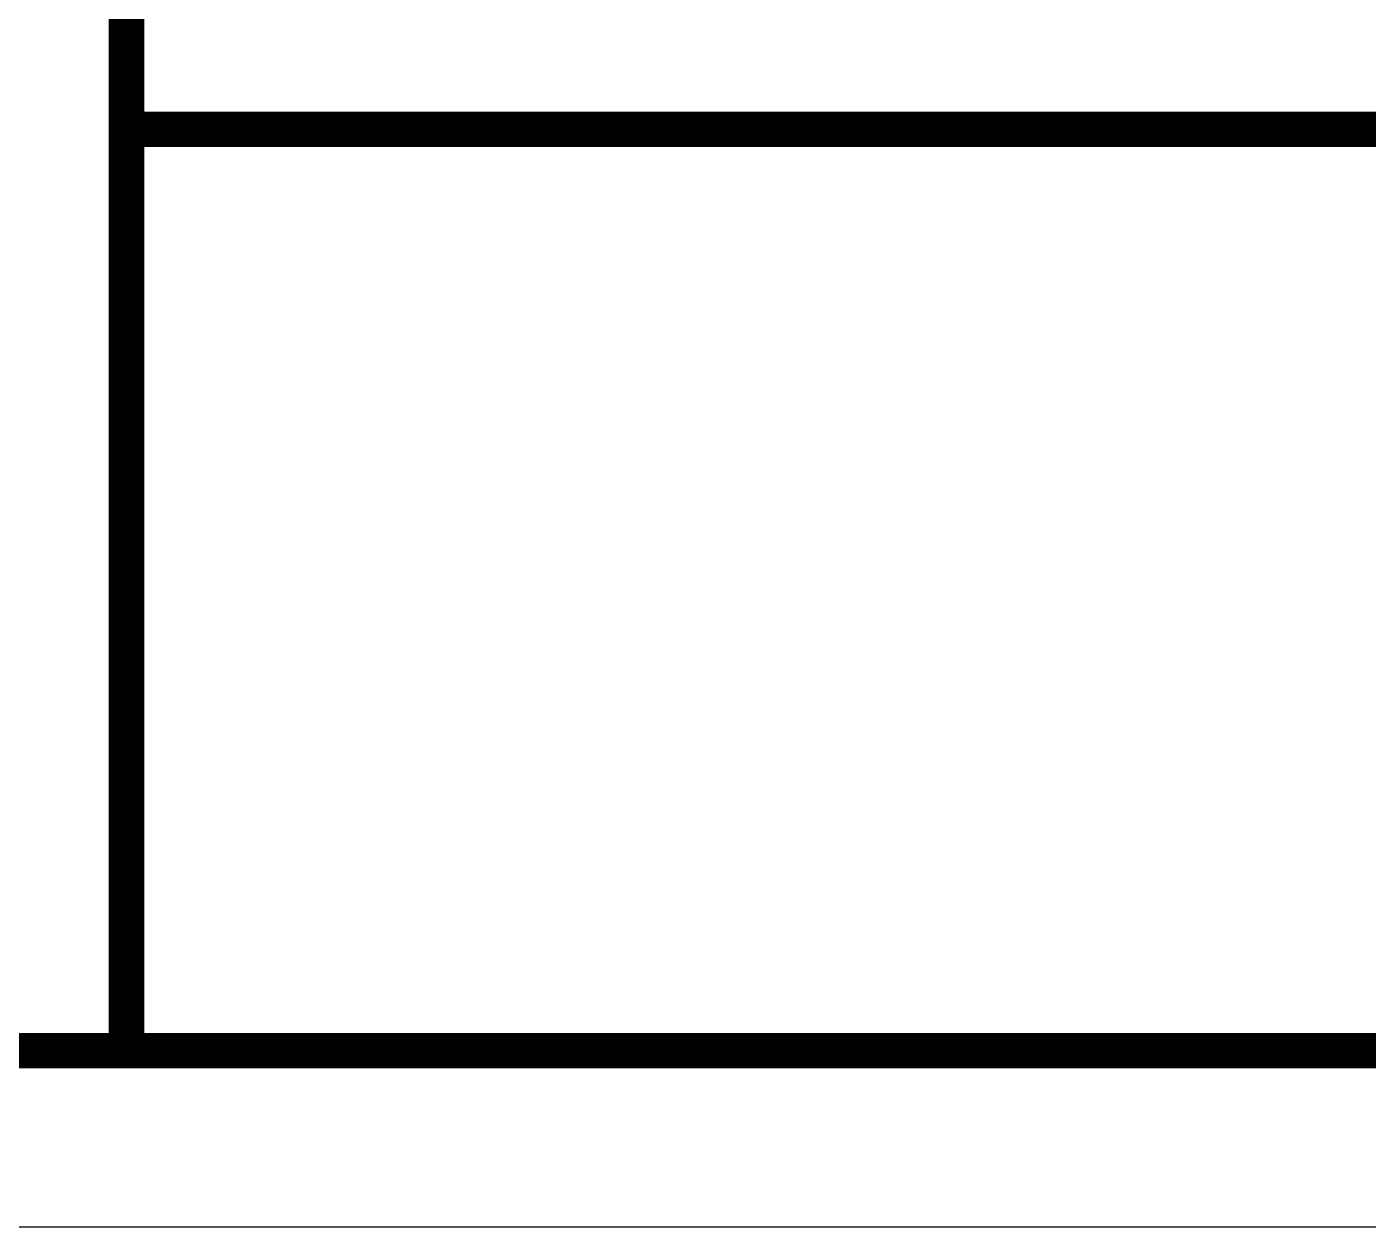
# Paper-space layout 'A3 Horizontal imp' of a CAD drawing. Header units: millimetres. Extents: x 0 to 420, y 0 to 297.
# Drawn here: x 212.02 to 249.99, y 0 to 33.99 of the extents above; entities that cross this region are included whole.
import ezdxf

# ---------------------------------------------------------------- set-up
doc = ezdxf.new("R2010")
doc.units = ezdxf.units.MM
doc.header["$LTSCALE"] = 0.5
doc.layers.add('format', color=7, linetype='Continuous')

psp = doc.layouts.new('A3 Horizontal imp')

# ---------------------------------------------------------------- linework, layer by layer
at = {"layer": 'format'}
psp.add_lwpolyline([(209.8418489347695, 297.0013952088642), (419.8418489347696, 297.0013952088642), (419.8418489347694, 0.001395208864209962), (209.8418489347694, 0.001395208864323649)], dxfattribs=at)
at = {"layer": 'format', "const_width": 1}
psp.add_lwpolyline([(214.8418489347694, 5.001395208864324), (414.8418489347694, 5.00139520886421), (414.8418489347696, 292.0013952088642), (4.841848934769416, 292.0013952088642), (4.841848934769587, 5.00139520886421), (214.8418489347694, 5.001395208864324)], close=True, dxfattribs=at)
at = {"layer": 'format', "const_width": 1.0033446813075}
for points in [[(325.2097638785942, 19.04822074716894), (375.3769979439693, 19.04822074716889), (375.3769979439693, 5.001395208864086), (214.8418489347694, 5.001395208864256), (214.8418489347695, 55.1686292742392), (325.2097638785943, 55.16862927423909), (325.2097638785942, 5.001395208864142)], [(325.0657783023432, 31.08835692285929), (214.6978633585184, 31.08835692285941)]]:
    psp.add_lwpolyline(points, dxfattribs=at)

doc.saveas('drawing.dxf')
